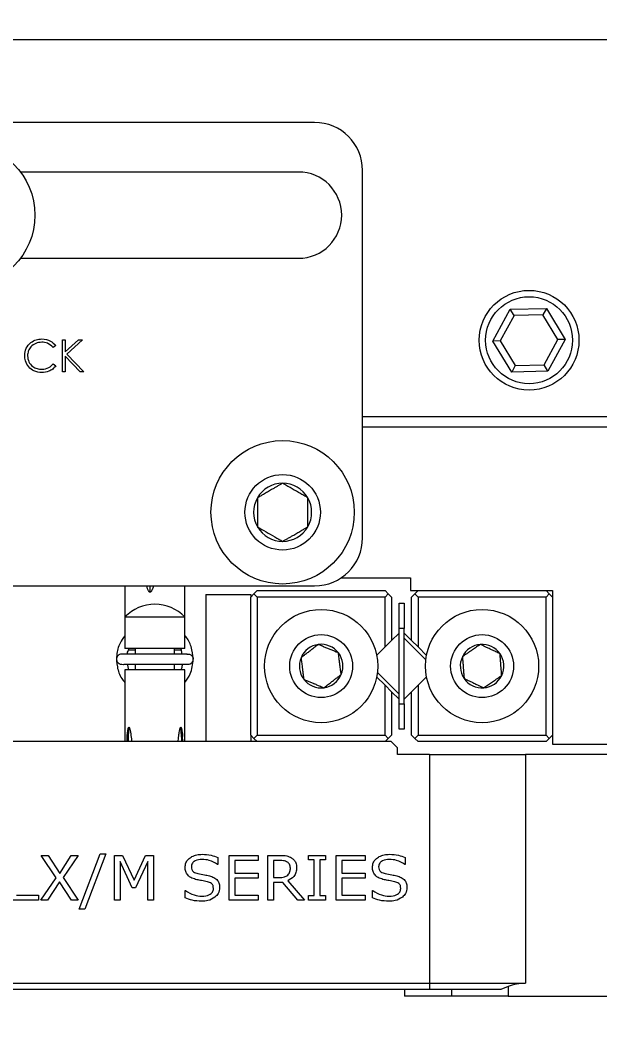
# Model space of a CAD drawing. Header units: millimetres. Extents: x 2 to 278, y 1 to 215.
# Drawn here: x 207.46 to 218.99, y 104.48 to 124.48 of the extents above; entities that cross this region are included whole.
import ezdxf

# ---------------------------------------------------------------- set-up
doc = ezdxf.new("R2010")
doc.units = ezdxf.units.MM
doc.styles.add('SLDTEXTSTYLE0', font='TXT', dxfattribs={"width": 0.75})
doc.dimstyles.new('SLDDIMSTYLE0', dxfattribs={"dimtxt": 2.116667, "dimasz": 3.175, "dimexe": 0, "dimexo": 0.0625, "dimgap": 0.529167, "dimtad": 0, "dimtih": 1, "dimtoh": 1, "dimdec": 1, "dimlfac": 2, "dimrnd": 1e-09, "dimzin": 12, "dimdsep": 46, "dimtxsty": 'SLDTEXTSTYLE0', "dimsah": 1, "dimcen": 0.09, "dimadec": 0, "dimazin": 3, "dimtfac": 1, "dimtdec": 1, "dimtofl": 0, "dimtmove": 0, "dimatfit": 3, "dimfxl": 1, "dimfrac": 2, "dimtolj": 1, "dimtzin": 12, "dimarcsym": 0})

# ---------------------------------------------------------------- blocks, each defined once
blk = doc.blocks.new('_D')
at = {"color": 7, "linetype": 'Continuous', "lineweight": 0}
for p, q in [((231.682, 110.808), (231.682, 106.141)), ((189.058, 107.306), (189.058, 83.989)), ((231.682, 103.601), (231.682, 83.989)), ((189.058, 85.767), (203.779, 85.767)), ((206.492, 85.767), (205.848, 85.767)), ((205.848, 85.767), (205.848, 82.404)), ((214.249, 85.767), (214.893, 85.767)), ((214.893, 85.767), (214.893, 82.404)), ((231.682, 85.767), (216.961, 85.767)), ((205.848, 82.404), (206.492, 82.404)), ((214.893, 82.404), (214.249, 82.404))]:
    blk.add_line(p, q, dxfattribs=at)
at = {"color": 7, "linetype": 'Continuous', "lineweight": 18}
for points in [[(189.058, 85.767), (192.233, 85.259), (192.233, 86.275)], [(231.682, 85.767), (228.507, 86.275), (228.507, 85.259)]]:
    blk.add_solid(points, dxfattribs=at)
at = {"color": 7, "linetype": 'Continuous', "lineweight": 18, "char_height": 2.1167, "attachment_point": 1, "style": 'SLDTEXTSTYLE0'}
for s, insert in [('85.2mm', (204.988, 88.925)), ('3.36in', (206.492, 85.132))]:
    blk.add_mtext(s, dxfattribs=dict(at, insert=insert))
blk = doc.blocks.new('_D_2')
at = {"color": 7, "linetype": 'Continuous', "lineweight": 0}
for p, q in [((190.079, 115.33), (190.079, 95.834)), ((227.182, 110.173), (227.182, 95.834)), ((190.079, 97.612), (202.039, 97.612)), ((204.752, 97.612), (204.108, 97.612)), ((204.108, 97.612), (204.108, 94.249)), ((212.509, 97.612), (213.153, 97.612)), ((213.153, 97.612), (213.153, 94.249)), ((227.182, 97.612), (215.221, 97.612)), ((204.108, 94.249), (204.752, 94.249)), ((213.153, 94.249), (212.509, 94.249))]:
    blk.add_line(p, q, dxfattribs=at)
at = {"color": 7, "linetype": 'Continuous', "lineweight": 18}
for points in [[(190.079, 97.612), (193.254, 97.104), (193.254, 98.12)], [(227.182, 97.612), (224.007, 98.12), (224.007, 97.104)]]:
    blk.add_solid(points, dxfattribs=at)
at = {"color": 7, "linetype": 'Continuous', "lineweight": 18, "char_height": 2.1167, "attachment_point": 1, "style": 'SLDTEXTSTYLE0'}
for s, insert in [('74.2mm', (203.248, 100.77)), ('2.92in', (204.752, 96.978))]:
    blk.add_mtext(s, dxfattribs=dict(at, insert=insert))
blk = doc.blocks.new('_D_4')
at = {"color": 7, "linetype": 'Continuous', "lineweight": 0}
for p, q in [((190.079, 132.945), (190.079, 140.251)), ((214.682, 140.425), (214.038, 140.425)), ((214.038, 140.425), (214.038, 137.062)), ((222.439, 140.425), (223.083, 140.425)), ((223.083, 140.425), (223.083, 137.062)), ((247.043, 121.974), (247.043, 140.251)), ((190.079, 138.473), (211.501, 138.473)), ((247.043, 138.473), (225.62, 138.473)), ((214.038, 137.062), (214.682, 137.062)), ((223.083, 137.062), (222.439, 137.062)), ((190.079, 125.363), (190.079, 130.405))]:
    blk.add_line(p, q, dxfattribs=at)
at = {"color": 7, "linetype": 'Continuous', "lineweight": 18}
for points in [[(190.079, 138.473), (193.254, 137.965), (193.254, 138.981)], [(247.043, 138.473), (243.868, 138.981), (243.868, 137.965)]]:
    blk.add_solid(points, dxfattribs=at)
at = {"color": 7, "linetype": 'Continuous', "lineweight": 18, "char_height": 2.1167, "attachment_point": 1, "style": 'SLDTEXTSTYLE0'}
for s, insert in [('113.9mm', (212.397, 143.583)), ('4.49in', (214.682, 139.79)), ('NOMINAL', (211.93, 135.998))]:
    blk.add_mtext(s, dxfattribs=dict(at, insert=insert))

msp = doc.modelspace()

# ---------------------------------------------------------------- linework, layer by layer
at = {"color": 7, "linetype": 'Continuous', "lineweight": 18}
for p, q in [((219.404, 124.093), (193.254, 124.093)), ((213.314, 122.452), (199.344, 122.452)), ((212.996, 121.467), (207.467, 121.467)), ((214.266, 114.197), (214.266, 121.499)), ((207.467, 119.753), (212.996, 119.753)), ((216.859, 118.108), (217.205, 118.739)), ((217.205, 118.739), (217.924, 118.755)), ((217.281, 118.614), (217.205, 118.739)), ((217.854, 118.627), (217.281, 118.614)), ((217.924, 118.755), (217.854, 118.627)), ((218.151, 118.137), (217.854, 118.627)), ((217.924, 118.755), (218.298, 118.141)), ((217.281, 118.614), (217.006, 118.111)), ((208.299, 118.134), (208.356, 118.134)), ((208.299, 117.499), (208.299, 118.134)), ((208.356, 117.892), (208.62, 118.134)), ((208.356, 118.134), (208.356, 117.892)), ((208.702, 118.134), (208.39, 117.849)), ((208.62, 118.134), (208.702, 118.134)), ((217.006, 118.111), (216.859, 118.108)), ((217.233, 117.493), (216.859, 118.108)), ((217.006, 118.111), (217.303, 117.622)), ((217.876, 117.635), (218.151, 118.137)), ((218.298, 118.141), (217.952, 117.509)), ((218.298, 118.141), (218.151, 118.137)), ((208.168, 118.017), (208.119, 117.979)), ((208.39, 117.849), (208.726, 117.499)), ((208.119, 117.653), (208.168, 117.615)), ((208.356, 117.805), (208.356, 117.499)), ((208.65, 117.499), (208.356, 117.805)), ((217.303, 117.622), (217.876, 117.635)), ((217.952, 117.509), (217.876, 117.635)), ((208.356, 117.499), (208.299, 117.499)), ((208.726, 117.499), (208.65, 117.499)), ((217.303, 117.622), (217.233, 117.493)), ((217.952, 117.509), (217.233, 117.493)), ((219.404, 116.6), (214.266, 116.6)), ((219.404, 116.394), (214.266, 116.394)), ((199.344, 113.244), (213.314, 113.244)), ((209.543, 113.244), (209.543, 112.625)), ((210.042, 113.117), (210.045, 113.244)), ((210.042, 113.117), (210.042, 113.244)), ((210.734, 112.625), (210.734, 113.244)), ((213.84, 113.403), (215.219, 113.403)), ((215.219, 113.403), (215.219, 113.149)), ((211.155, 113.07), (211.155, 110.149)), ((211.155, 113.07), (212.044, 113.07)), ((212.044, 113.022), (212.107, 113.085)), ((212.044, 113.07), (212.044, 113.022)), ((212.107, 113.085), (212.171, 113.149)), ((212.171, 113.022), (212.107, 113.085)), ((212.171, 113.149), (214.717, 113.149)), ((214.717, 113.149), (214.78, 113.085)), ((214.717, 113.022), (214.78, 113.085)), ((214.78, 113.085), (214.844, 113.022)), ((215.219, 113.149), (218.044, 113.149)), ((215.244, 113.022), (215.307, 113.085)), ((215.307, 113.085), (215.371, 113.149)), ((215.307, 113.085), (215.371, 113.022)), ((217.917, 113.149), (217.98, 113.085)), ((217.98, 113.085), (217.917, 113.022)), ((217.98, 113.085), (218.044, 113.022)), ((218.044, 113.149), (218.044, 110.101)), ((212.044, 110.276), (212.044, 113.022)), ((212.171, 113.022), (212.171, 110.276)), ((214.717, 113.022), (212.171, 113.022)), ((214.717, 112.029), (214.717, 113.022)), ((214.844, 113.022), (214.844, 112.156)), ((214.994, 112.899), (215.094, 112.899)), ((214.994, 112.399), (214.994, 112.899)), ((215.094, 112.899), (215.094, 112.399)), ((215.244, 112.156), (215.244, 113.022)), ((215.371, 113.022), (215.371, 112.029)), ((217.917, 113.022), (215.371, 113.022)), ((217.917, 110.276), (217.917, 113.022)), ((209.543, 112.625), (209.543, 111.996)), ((209.543, 112.625), (210.734, 112.625)), ((210.734, 111.996), (210.734, 112.625)), ((214.994, 112.306), (214.844, 112.156)), ((215.094, 112.399), (214.994, 112.399)), ((214.994, 110.899), (214.994, 112.399)), ((215.094, 110.899), (215.094, 112.399)), ((215.094, 112.306), (215.244, 112.156)), ((214.548, 111.861), (214.717, 112.029)), ((214.844, 112.156), (214.717, 112.029)), ((215.094, 112.206), (215.526, 111.774)), ((215.371, 112.029), (215.244, 112.156)), ((215.371, 112.029), (215.539, 111.861)), ((210.734, 111.996), (209.543, 111.996)), ((209.616, 111.974), (209.745, 111.974)), ((209.745, 111.996), (209.745, 111.889)), ((210.532, 111.889), (210.532, 111.996)), ((210.532, 111.974), (210.666, 111.974)), ((210.656, 111.996), (210.677, 111.889)), ((209.624, 111.577), (209.593, 111.691)), ((209.745, 111.685), (209.745, 111.577)), ((210.532, 111.577), (210.532, 111.685)), ((209.543, 111.577), (209.543, 110.149)), ((210.734, 111.577), (209.543, 111.577)), ((210.734, 110.149), (210.734, 111.577)), ((214.717, 111.268), (214.548, 111.437)), ((214.562, 111.523), (214.994, 111.091)), ((215.539, 111.437), (215.371, 111.268)), ((214.717, 110.276), (214.717, 111.268)), ((214.717, 111.268), (214.844, 111.141)), ((215.244, 111.141), (215.371, 111.268)), ((215.371, 111.268), (215.371, 110.276)), ((214.844, 111.141), (214.994, 110.991)), ((214.844, 111.141), (214.844, 110.276)), ((215.094, 110.991), (215.244, 111.141)), ((215.244, 110.276), (215.244, 111.141)), ((214.994, 110.899), (215.094, 110.899)), ((214.994, 110.399), (214.994, 110.899)), ((215.094, 110.899), (215.094, 110.399)), ((209.59, 110.267), (209.582, 110.149)), ((210.695, 110.149), (210.688, 110.252)), ((212.107, 110.212), (212.044, 110.276)), ((212.044, 110.276), (212.044, 110.149)), ((212.107, 110.212), (212.171, 110.276)), ((212.171, 110.276), (214.717, 110.276)), ((214.78, 110.212), (214.717, 110.276)), ((214.844, 110.276), (214.78, 110.212)), ((215.094, 110.399), (214.994, 110.399)), ((215.307, 110.212), (215.244, 110.276)), ((215.371, 110.276), (215.307, 110.212)), ((215.371, 110.276), (217.917, 110.276)), ((217.917, 110.276), (217.98, 110.212)), ((218.044, 110.276), (217.98, 110.212)), ((211.599, 110.149), (201.058, 110.149)), ((214.838, 110.149), (211.599, 110.149)), ((212.171, 110.149), (212.107, 110.212)), ((214.78, 110.212), (214.717, 110.149)), ((214.965, 110.022), (214.838, 110.149)), ((215.371, 110.149), (215.307, 110.212)), ((217.917, 110.149), (215.371, 110.149)), ((217.98, 110.212), (217.917, 110.149)), ((218.044, 110.101), (219.404, 110.101)), ((214.965, 109.895), (214.965, 110.022)), ((215.6, 109.895), (214.965, 109.895)), ((215.6, 109.895), (215.6, 105.347)), ((215.6, 109.895), (217.505, 109.895)), ((217.505, 109.895), (217.505, 105.347)), ((222.585, 109.895), (217.505, 109.895)), ((207.881, 107.887), (208.016, 107.887)), ((208.174, 107.442), (207.881, 107.887)), ((208.016, 107.887), (208.246, 107.526)), ((208.246, 107.526), (208.477, 107.887)), ((208.613, 107.887), (208.312, 107.448)), ((208.477, 107.887), (208.613, 107.887)), ((208.635, 106.818), (209.054, 107.921)), ((209.164, 107.921), (208.744, 106.818)), ((209.054, 107.921), (209.164, 107.921)), ((209.333, 107.887), (209.495, 107.887)), ((209.333, 106.998), (209.333, 107.887)), ((209.495, 107.887), (209.728, 107.394)), ((209.728, 107.394), (209.952, 107.887)), ((209.952, 107.887), (210.11, 107.887)), ((210.11, 107.887), (210.11, 106.998)), ((211.392, 107.848), (211.392, 107.707)), ((211.618, 107.887), (212.191, 107.887)), ((211.618, 106.998), (211.618, 107.887)), ((212.191, 107.887), (212.191, 107.786)), ((212.383, 107.887), (212.628, 107.887)), ((212.383, 106.998), (212.383, 107.887)), ((213.193, 107.887), (213.531, 107.887)), ((213.193, 107.797), (213.193, 107.887)), ((213.531, 107.887), (213.531, 107.797)), ((213.744, 107.887), (214.318, 107.887)), ((213.744, 106.998), (213.744, 107.887)), ((214.318, 107.887), (214.318, 107.786)), ((215.117, 107.848), (215.117, 107.707)), ((209.446, 107.765), (209.446, 106.998)), ((209.686, 107.246), (209.446, 107.765)), ((209.997, 107.765), (209.755, 107.246)), ((209.997, 106.998), (209.997, 107.765)), ((211.392, 107.707), (211.384, 107.707)), ((211.73, 107.786), (211.73, 107.538)), ((212.191, 107.786), (211.73, 107.786)), ((212.495, 107.786), (212.495, 107.448)), ((212.633, 107.786), (212.495, 107.786)), ((213.306, 107.797), (213.193, 107.797)), ((213.306, 107.088), (213.306, 107.797)), ((213.418, 107.797), (213.418, 107.088)), ((213.531, 107.797), (213.418, 107.797)), ((213.857, 107.786), (213.857, 107.538)), ((214.318, 107.786), (213.857, 107.786)), ((215.117, 107.707), (215.109, 107.707)), ((207.87, 106.998), (208.174, 107.442)), ((208.312, 107.448), (208.613, 106.998)), ((211.73, 107.538), (212.191, 107.538)), ((211.73, 107.437), (211.73, 107.1)), ((212.191, 107.437), (211.73, 107.437)), ((212.191, 107.538), (212.191, 107.437)), ((212.495, 107.448), (212.614, 107.448)), ((213.857, 107.538), (214.318, 107.538)), ((213.857, 107.437), (213.857, 107.1)), ((214.318, 107.437), (213.857, 107.437)), ((214.318, 107.538), (214.318, 107.437)), ((208.24, 107.364), (208.007, 106.998)), ((208.478, 106.998), (208.24, 107.364)), ((209.755, 107.246), (209.686, 107.246)), ((212.495, 107.347), (212.495, 106.998)), ((212.681, 107.347), (212.495, 107.347)), ((212.979, 106.998), (212.681, 107.347)), ((212.779, 107.383), (213.114, 106.998)), ((207.386, 107.1), (207.825, 107.1)), ((207.825, 107.1), (207.825, 106.998)), ((210.74, 107.19), (210.748, 107.19)), ((210.74, 107.045), (210.74, 107.19)), ((211.73, 107.1), (212.191, 107.1)), ((212.191, 107.1), (212.191, 106.998)), ((213.193, 107.088), (213.306, 107.088)), ((213.193, 106.998), (213.193, 107.088)), ((213.418, 107.088), (213.531, 107.088)), ((213.531, 107.088), (213.531, 106.998)), ((213.857, 107.1), (214.318, 107.1)), ((214.318, 107.1), (214.318, 106.998)), ((214.465, 107.19), (214.473, 107.19)), ((214.465, 107.045), (214.465, 107.19)), ((207.825, 106.998), (207.274, 106.998)), ((208.007, 106.998), (207.87, 106.998)), ((208.613, 106.998), (208.478, 106.998)), ((209.446, 106.998), (209.333, 106.998)), ((210.11, 106.998), (209.997, 106.998)), ((212.191, 106.998), (211.618, 106.998)), ((212.495, 106.998), (212.383, 106.998)), ((213.114, 106.998), (212.979, 106.998)), ((213.531, 106.998), (213.193, 106.998)), ((214.318, 106.998), (213.744, 106.998)), ((208.744, 106.818), (208.635, 106.818)), ((197.058, 105.347), (215.6, 105.347)), ((215.6, 105.347), (217.505, 105.347)), ((215.6, 105.347), (215.6, 105.22)), ((217.164, 105.284), (217.017, 105.22)), ((217.164, 105.284), (217.164, 105.093)), ((215.6, 105.22), (197.058, 105.22)), ((215.104, 105.22), (215.104, 105.093)), ((216.034, 105.093), (215.104, 105.093)), ((217.017, 105.22), (215.6, 105.22)), ((216.034, 105.22), (216.034, 105.093)), ((217.164, 105.093), (216.034, 105.093)), ((217.164, 105.093), (222.585, 105.093))]:
    msp.add_line(p, q, dxfattribs=at)
for centre, radius in [((206.329, 120.61), 1.425), ((217.579, 118.124), 0.991), ((217.579, 118.124), 0.864), ((212.679, 114.705), 1.425), ((212.679, 114.705), 0.75), ((213.444, 111.649), 1.125), ((216.644, 111.649), 1.125), ((213.444, 111.649), 0.625), ((216.644, 111.649), 0.625)]:
    msp.add_circle(centre, radius, dxfattribs=at)
for centre, radius, start, end in [((213.314, 121.499), 0.953, 0, 90), ((212.996, 120.61), 0.857, 270, 90), ((212.679, 114.705), 0.577, 90.1803, 150.1803), ((212.679, 114.705), 0.577, 30.1803, 90.1803), ((212.679, 114.705), 0.577, 150.1803, 210.1803), ((212.679, 114.705), 0.577, 330.1803, 30.1803), ((212.679, 114.705), 0.577, 210.1803, 270.1803), ((212.679, 114.705), 0.577, 270.1803, 330.1803), ((213.314, 114.197), 0.953, 270, 0), ((210.139, 112.054), 0.825, 90, 136.1906), ((210.139, 112.054), 0.825, 43.8094, 90), ((213.444, 111.649), 0.433, 97.308, 157.308), ((213.444, 111.649), 0.433, 37.308, 97.308), ((216.644, 111.649), 0.433, 94.4466, 154.4466), ((216.644, 111.649), 0.433, 34.4466, 94.4466), ((213.444, 111.649), 0.433, 337.308, 37.308), ((216.644, 111.649), 0.433, 154.4466, 214.4466), ((216.644, 111.649), 0.433, 334.4466, 34.4466), ((210.799, 111.787), 0.102, 256.7847, 0.0111), ((213.444, 111.649), 0.433, 157.308, 217.308), ((213.444, 111.649), 0.433, 277.308, 337.308), ((216.644, 111.649), 0.433, 274.4466, 334.4466), ((213.444, 111.649), 0.433, 217.308, 277.308), ((216.644, 111.649), 0.433, 214.4466, 274.4466)]:
    msp.add_arc(centre, radius, start, end, dxfattribs=at)
for points, knots in [([(207.55, 117.82), (207.556, 117.87), (207.567, 117.969), (207.661, 118.078), (207.774, 118.141), (207.852, 118.147), (207.891, 118.15)], [0, 0, 0, 0, 0.279512, 0.55908, 0.779374, 1, 1, 1, 1]), ([(207.888, 118.085), (207.847, 118.08), (207.766, 118.071), (207.672, 118.002), (207.615, 117.911), (207.61, 117.847), (207.607, 117.815)], [0, 0, 0, 0, 0.279856, 0.559519, 0.779686, 1, 1, 1, 1]), ([(208.119, 117.979), (208.082, 118.013), (208.016, 118.074), (207.927, 118.082), (207.888, 118.085)], [0, 0, 0, 0, 0.558427, 1, 1, 1, 1]), ([(207.891, 118.15), (207.952, 118.143), (208.061, 118.131), (208.136, 118.052), (208.168, 118.017)], [0, 0, 0, 0, 0.559517, 1, 1, 1, 1]), ([(207.63, 117.593), (207.604, 117.632), (207.557, 117.701), (207.552, 117.783), (207.55, 117.82)], [0, 0, 0, 0, 0.559029, 1, 1, 1, 1]), ([(207.607, 117.815), (207.612, 117.774), (207.621, 117.692), (207.701, 117.604), (207.795, 117.554), (207.86, 117.55), (207.892, 117.547)], [0, 0, 0, 0, 0.279434, 0.558921, 0.779283, 1, 1, 1, 1]), ([(207.892, 117.547), (207.941, 117.553), (208.029, 117.564), (208.091, 117.626), (208.119, 117.653)], [0, 0, 0, 0, 0.558772, 1, 1, 1, 1]), ([(207.892, 117.482), (207.836, 117.487), (207.736, 117.496), (207.662, 117.563), (207.63, 117.593)], [0, 0, 0, 0, 0.559804, 1, 1, 1, 1]), ([(208.168, 117.615), (208.149, 117.593), (208.11, 117.548), (208.016, 117.494), (207.939, 117.487), (207.892, 117.482)], [0, 0, 0, 0, 0.28041, 0.560795, 1, 1, 1, 1]), ([(212.677, 115.282), (212.66, 115.272), (212.626, 115.252), (212.573, 115.221), (212.517, 115.189), (212.465, 115.159), (212.419, 115.132), (212.378, 115.108), (212.338, 115.085), (212.3, 115.063), (212.256, 115.037), (212.216, 115.014), (212.187, 114.997), (212.178, 114.992)], [0, 0, 0, 0, 0.107745, 0.216086, 0.327188, 0.439788, 0.516283, 0.593432, 0.672515, 0.752184, 0.81378, 0.937706, 1, 1, 1, 1]), ([(213.178, 114.995), (213.172, 114.998), (213.153, 115.009), (213.128, 115.023), (213.096, 115.042), (213.062, 115.061), (213.019, 115.085), (212.975, 115.111), (212.932, 115.136), (212.889, 115.16), (212.847, 115.185), (212.805, 115.209), (212.77, 115.229), (212.734, 115.249), (212.705, 115.266), (212.684, 115.278), (212.677, 115.282)], [0, 0, 0, 0, 0.03883, 0.1166, 0.155556, 0.238619, 0.322154, 0.407544, 0.493762, 0.57354, 0.654037, 0.736529, 0.819573, 0.864564, 0.954781, 1, 1, 1, 1]), ([(212.178, 114.992), (212.178, 114.982), (212.178, 114.953), (212.178, 114.902), (212.178, 114.839), (212.178, 114.784), (212.178, 114.728), (212.179, 114.677), (212.179, 114.623), (212.179, 114.584), (212.179, 114.537), (212.179, 114.482), (212.179, 114.437), (212.179, 114.414)], [0, 0, 0, 0, 0.053852, 0.161882, 0.271577, 0.383399, 0.439843, 0.554825, 0.632946, 0.712331, 0.752208, 0.875679, 1, 1, 1, 1]), ([(213.179, 114.417), (213.179, 114.457), (213.179, 114.537), (213.179, 114.656), (213.178, 114.764), (213.178, 114.85), (213.178, 114.927), (213.178, 114.972), (213.178, 114.995)], [0, 0, 0, 0, 0.216119, 0.439625, 0.593243, 0.751996, 0.87543, 1, 1, 1, 1]), ([(212.179, 114.414), (212.208, 114.398), (212.288, 114.352), (212.435, 114.268), (212.578, 114.186), (212.656, 114.141), (212.68, 114.127)], [0, 0, 0, 0, 0.180942, 0.506293, 0.843975, 1, 1, 1, 1]), ([(212.68, 114.127), (212.697, 114.137), (212.731, 114.157), (212.785, 114.188), (212.84, 114.22), (212.892, 114.25), (212.939, 114.277), (212.979, 114.301), (213.019, 114.324), (213.057, 114.346), (213.101, 114.372), (213.141, 114.395), (213.17, 114.412), (213.179, 114.417)], [0, 0, 0, 0, 0.107745, 0.216086, 0.327188, 0.439788, 0.516283, 0.593432, 0.672515, 0.752184, 0.81378, 0.937706, 1, 1, 1, 1]), ([(210.042, 113.117), (210.039, 113.117), (210.034, 113.118), (210.025, 113.124), (210.013, 113.138), (210.003, 113.16), (209.989, 113.196), (209.982, 113.225), (209.978, 113.244)], [0, 0, 0, 0, 0.048171, 0.109682, 0.221435, 0.407917, 0.598779, 1, 1, 1, 1]), ([(210.036, 113.244), (210.036, 113.237), (210.039, 113.195), (210.041, 113.152), (210.042, 113.117)], [0, 0, 0, 0, 0.162496, 1, 1, 1, 1]), ([(210.107, 113.244), (210.107, 113.244), (210.104, 113.228), (210.097, 113.202), (210.086, 113.17), (210.075, 113.146), (210.065, 113.13), (210.055, 113.121), (210.048, 113.117), (210.044, 113.117), (210.042, 113.117)], [0, 0, 0, 0, 0.00738, 0.321498, 0.537382, 0.687508, 0.847528, 0.911657, 0.965903, 1, 1, 1, 1]), ([(209.543, 112.25), (209.508, 112.203), (209.423, 112.091), (209.369, 111.872), (209.382, 111.63), (209.444, 111.439), (209.52, 111.352), (209.543, 111.326)], [0, 0, 0, 0, 0.175272, 0.417457, 0.654998, 0.898096, 1, 1, 1, 1]), ([(210.901, 111.787), (210.891, 111.871), (210.874, 112.031), (210.8, 112.191), (210.74, 112.251), (210.734, 112.258)], [0, 0, 0, 0, 0.499217, 0.949406, 1, 1, 1, 1]), ([(213.388, 112.078), (213.383, 112.074), (213.365, 112.06), (213.335, 112.037), (213.297, 112.009), (213.265, 111.984), (213.232, 111.959), (213.202, 111.936), (213.169, 111.911), (213.145, 111.893), (213.117, 111.871), (213.084, 111.846), (213.058, 111.826), (213.044, 111.816)], [0, 0, 0, 0, 0.053887, 0.162195, 0.271944, 0.383478, 0.439828, 0.545428, 0.633178, 0.712361, 0.752201, 0.875747, 1, 1, 1, 1]), ([(213.788, 111.911), (213.783, 111.913), (213.769, 111.919), (213.749, 111.927), (213.723, 111.938), (213.696, 111.95), (213.662, 111.964), (213.627, 111.979), (213.592, 111.993), (213.557, 112.008), (213.524, 112.022), (213.49, 112.035), (213.463, 112.047), (213.434, 112.059), (213.411, 112.069), (213.394, 112.076), (213.388, 112.078)], [0, 0, 0, 0, 0.038848, 0.116619, 0.155556, 0.238802, 0.322768, 0.407795, 0.493762, 0.573778, 0.654701, 0.736737, 0.819573, 0.864599, 0.954816, 1, 1, 1, 1]), ([(216.61, 112.08), (216.586, 112.064), (216.536, 112.029), (216.463, 111.979), (216.396, 111.933), (216.343, 111.897), (216.295, 111.864), (216.267, 111.845), (216.253, 111.835)], [0, 0, 0, 0, 0.216113, 0.439614, 0.593233, 0.751987, 0.875425, 1, 1, 1, 1]), ([(217.001, 111.894), (216.987, 111.9), (216.961, 111.913), (216.919, 111.933), (216.875, 111.953), (216.837, 111.972), (216.801, 111.989), (216.769, 112.004), (216.735, 112.02), (216.706, 112.034), (216.672, 112.051), (216.64, 112.066), (216.618, 112.077), (216.61, 112.08)], [0, 0, 0, 0, 0.107817, 0.216649, 0.327368, 0.439781, 0.497168, 0.59382, 0.672575, 0.752172, 0.813843, 0.937774, 1, 1, 1, 1]), ([(209.479, 111.889), (209.471, 111.888), (209.451, 111.886), (209.427, 111.876), (209.408, 111.861), (209.394, 111.844), (209.383, 111.823), (209.377, 111.799), (209.377, 111.774), (209.384, 111.749), (209.396, 111.728), (209.411, 111.71), (209.429, 111.698), (209.451, 111.688), (209.554, 111.678), (209.476, 111.688), (209.626, 111.685), (209.767, 111.685), (209.934, 111.685), (210.096, 111.685), (210.242, 111.685), (210.367, 111.685), (210.513, 111.685), (210.638, 111.685), (210.728, 111.685), (210.776, 111.686), (210.78, 111.686), (210.782, 111.686)], [0, 0, 0, 0, 0.010732, 0.024517, 0.032747, 0.041861, 0.051771, 0.06229, 0.073137, 0.083977, 0.094473, 0.10435, 0.113428, 0.121621, 0.135343, 0.234887, 0.326953, 0.411518, 0.488395, 0.557663, 0.619341, 0.673387, 0.721109, 0.824296, 0.881574, 0.942319, 1, 1, 1, 1]), ([(210.775, 111.887), (210.778, 111.887), (210.785, 111.889), (210.749, 111.888), (210.691, 111.889), (210.603, 111.888), (210.477, 111.889), (210.31, 111.889), (210.109, 111.889), (209.888, 111.889), (209.68, 111.889), (209.549, 111.889), (209.488, 111.889), (209.482, 111.889), (209.479, 111.889)], [0, 0, 0, 0, 0.043493, 0.100804, 0.159851, 0.228785, 0.308032, 0.39757, 0.497478, 0.60755, 0.727938, 0.858541, 0.928011, 1, 1, 1, 1]), ([(209.591, 111.884), (209.591, 111.889), (209.592, 111.929), (209.611, 111.965), (209.628, 111.996)], [0, 0, 0, 0, 0.138157, 1, 1, 1, 1]), ([(210.773, 111.885), (210.778, 111.886), (210.791, 111.889), (210.814, 111.889), (210.84, 111.881), (210.864, 111.866), (210.885, 111.844), (210.898, 111.816), (210.901, 111.796), (210.901, 111.787), (210.901, 111.787)], [0, 0, 0, 0, 0.067974, 0.195468, 0.324294, 0.466798, 0.635369, 0.838775, 0.99264, 1, 1, 1, 1]), ([(213.843, 111.482), (213.839, 111.511), (213.832, 111.571), (213.82, 111.659), (213.81, 111.739), (213.802, 111.803), (213.794, 111.861), (213.79, 111.894), (213.788, 111.911)], [0, 0, 0, 0, 0.216113, 0.439614, 0.593233, 0.751987, 0.875425, 1, 1, 1, 1]), ([(216.253, 111.835), (216.253, 111.83), (216.255, 111.814), (216.256, 111.793), (216.258, 111.765), (216.261, 111.736), (216.264, 111.699), (216.266, 111.661), (216.269, 111.623), (216.272, 111.586), (216.275, 111.55), (216.278, 111.514), (216.28, 111.484), (216.283, 111.453), (216.285, 111.428), (216.286, 111.41), (216.286, 111.404)], [0, 0, 0, 0, 0.038848, 0.116619, 0.155556, 0.238802, 0.322768, 0.407795, 0.493762, 0.573778, 0.654701, 0.736737, 0.819573, 0.864599, 0.954816, 1, 1, 1, 1]), ([(217.034, 111.462), (217.033, 111.474), (217.031, 111.498), (217.029, 111.529), (217.027, 111.559), (217.024, 111.589), (217.022, 111.625), (217.019, 111.656), (217.017, 111.68), (217.015, 111.705), (217.013, 111.737), (217.01, 111.774), (217.008, 111.805), (217.005, 111.834), (217.003, 111.862), (217.001, 111.883), (217.001, 111.894)], [0, 0, 0, 0, 0.090104, 0.180412, 0.220442, 0.300883, 0.382267, 0.464712, 0.506234, 0.547616, 0.63098, 0.715576, 0.801326, 0.844454, 0.922158, 1, 1, 1, 1]), ([(210.68, 111.685), (210.679, 111.657), (210.677, 111.619), (210.658, 111.586), (210.653, 111.577)], [0, 0, 0, 0, 0.736507, 1, 1, 1, 1]), ([(210.734, 111.326), (210.775, 111.38), (210.876, 111.516), (210.891, 111.685), (210.901, 111.787)], [0, 0, 0, 0, 0.401956, 1, 1, 1, 1]), ([(213.044, 111.816), (213.046, 111.801), (213.05, 111.772), (213.056, 111.726), (213.062, 111.678), (213.067, 111.637), (213.072, 111.598), (213.076, 111.563), (213.081, 111.524), (213.086, 111.492), (213.09, 111.454), (213.095, 111.42), (213.098, 111.395), (213.099, 111.386)], [0, 0, 0, 0, 0.107995, 0.216998, 0.327605, 0.439783, 0.492502, 0.589225, 0.672712, 0.752171, 0.813878, 0.93781, 1, 1, 1, 1]), ([(213.499, 111.219), (213.51, 111.228), (213.534, 111.246), (213.571, 111.274), (213.609, 111.303), (213.643, 111.329), (213.675, 111.353), (213.702, 111.374), (213.733, 111.397), (213.758, 111.417), (213.789, 111.44), (213.816, 111.461), (213.836, 111.476), (213.843, 111.482)], [0, 0, 0, 0, 0.107817, 0.216649, 0.327368, 0.439781, 0.497168, 0.59382, 0.672575, 0.752172, 0.813843, 0.937774, 1, 1, 1, 1]), ([(216.677, 111.217), (216.689, 111.225), (216.714, 111.242), (216.752, 111.268), (216.792, 111.296), (216.826, 111.319), (216.858, 111.341), (216.887, 111.361), (216.919, 111.383), (216.946, 111.402), (216.978, 111.423), (217.006, 111.443), (217.027, 111.457), (217.034, 111.462)], [0, 0, 0, 0, 0.1079949, 0.2169975, 0.3276045, 0.4397825, 0.4925022, 0.5892251, 0.6727124, 0.7521715, 0.8138778, 0.9378099, 1, 1, 1, 1]), ([(213.099, 111.386), (213.11, 111.381), (213.133, 111.372), (213.162, 111.36), (213.189, 111.348), (213.217, 111.337), (213.25, 111.323), (213.278, 111.311), (213.301, 111.302), (213.325, 111.292), (213.354, 111.28), (213.388, 111.265), (213.417, 111.253), (213.444, 111.242), (213.469, 111.231), (213.489, 111.223), (213.499, 111.219)], [0, 0, 0, 0, 0.0901039, 0.1804119, 0.2204419, 0.3008831, 0.3822675, 0.4647118, 0.5062343, 0.5476163, 0.6309797, 0.7155764, 0.801326, 0.844454, 0.9221578, 1, 1, 1, 1]), ([(216.286, 111.404), (216.293, 111.401), (216.313, 111.391), (216.347, 111.375), (216.39, 111.354), (216.427, 111.337), (216.464, 111.319), (216.498, 111.303), (216.535, 111.285), (216.562, 111.272), (216.594, 111.256), (216.631, 111.239), (216.662, 111.224), (216.677, 111.217)], [0, 0, 0, 0, 0.053887, 0.162195, 0.271944, 0.383478, 0.439828, 0.545428, 0.633178, 0.712361, 0.752201, 0.875747, 1, 1, 1, 1]), ([(209.585, 110.193), (209.586, 110.209), (209.588, 110.248), (209.592, 110.301), (209.597, 110.349), (209.602, 110.381), (209.607, 110.405), (209.611, 110.421), (209.616, 110.43), (209.62, 110.434), (209.622, 110.434), (209.623, 110.434)], [0, 0, 0, 0, 0.182253, 0.441472, 0.61822, 0.739693, 0.824167, 0.914207, 0.950291, 0.980814, 1, 1, 1, 1]), ([(209.623, 110.434), (209.618, 110.386), (209.609, 110.29), (209.6, 110.195), (209.596, 110.149)], [0, 0, 0, 0, 0.510525, 1, 1, 1, 1]), ([(209.611, 110.149), (209.611, 110.173), (209.612, 110.233), (209.616, 110.328), (209.62, 110.399), (209.623, 110.434)], [0, 0, 0, 0, 0.2549785, 0.6273236, 1, 1, 1, 1]), ([(209.623, 110.434), (209.624, 110.434), (209.627, 110.433), (209.632, 110.427), (209.638, 110.413), (209.644, 110.391), (209.652, 110.353), (209.66, 110.301), (209.668, 110.236), (209.673, 110.185), (209.675, 110.156), (209.676, 110.149)], [0, 0, 0, 0, 0.023167, 0.05275, 0.106494, 0.196179, 0.287971, 0.500579, 0.71458, 0.930289, 1, 1, 1, 1]), ([(210.601, 110.149), (210.604, 110.179), (210.609, 110.233), (210.617, 110.301), (210.625, 110.349), (210.631, 110.381), (210.637, 110.405), (210.642, 110.421), (210.648, 110.43), (210.651, 110.434), (210.654, 110.434), (210.654, 110.434)], [0, 0, 0, 0, 0.30067, 0.522351, 0.673505, 0.777388, 0.849629, 0.92663, 0.957489, 0.983593, 1, 1, 1, 1]), ([(210.654, 110.434), (210.656, 110.434), (210.658, 110.433), (210.663, 110.427), (210.668, 110.413), (210.673, 110.391), (210.679, 110.353), (210.685, 110.306), (210.687, 110.268), (210.689, 110.252)], [0, 0, 0, 0, 0.034944, 0.079566, 0.160633, 0.295911, 0.434366, 0.755058, 1, 1, 1, 1]), ([(210.654, 110.434), (210.658, 110.386), (210.664, 110.29), (210.666, 110.195), (210.666, 110.149)], [0, 0, 0, 0, 0.510525, 1, 1, 1, 1]), ([(210.681, 110.149), (210.679, 110.173), (210.67, 110.268), (210.661, 110.363), (210.654, 110.434)], [0, 0, 0, 0, 0.255006, 1, 1, 1, 1]), ([(210.74, 107.652), (210.743, 107.682), (210.749, 107.741), (210.802, 107.815), (210.879, 107.87), (210.973, 107.905), (211.043, 107.908), (211.078, 107.91)], [0, 0, 0, 0, 0.186284, 0.372558, 0.55938, 0.779531, 1, 1, 1, 1]), ([(211.078, 107.91), (211.138, 107.907), (211.247, 107.901), (211.348, 107.864), (211.392, 107.848)], [0, 0, 0, 0, 0.559781, 1, 1, 1, 1]), ([(212.628, 107.887), (212.673, 107.887), (212.752, 107.888), (212.824, 107.854), (212.856, 107.839)], [0, 0, 0, 0, 0.5610459, 1, 1, 1, 1]), ([(212.856, 107.839), (212.873, 107.826), (212.907, 107.8), (212.95, 107.734), (212.954, 107.678), (212.957, 107.643)], [0, 0, 0, 0, 0.2804875, 0.560743, 1, 1, 1, 1]), ([(214.465, 107.652), (214.468, 107.682), (214.473, 107.741), (214.527, 107.815), (214.604, 107.87), (214.698, 107.905), (214.768, 107.908), (214.803, 107.91)], [0, 0, 0, 0, 0.186284, 0.372558, 0.55938, 0.779531, 1, 1, 1, 1]), ([(214.803, 107.91), (214.863, 107.907), (214.971, 107.901), (215.073, 107.864), (215.117, 107.848)], [0, 0, 0, 0, 0.559781, 1, 1, 1, 1]), ([(210.974, 107.405), (210.94, 107.414), (210.873, 107.431), (210.79, 107.488), (210.746, 107.569), (210.742, 107.624), (210.74, 107.652)], [0, 0, 0, 0, 0.2807852, 0.5600973, 0.7797641, 1, 1, 1, 1]), ([(211.077, 107.809), (211.028, 107.804), (210.955, 107.798), (210.888, 107.743), (210.866, 107.699), (210.865, 107.675), (210.864, 107.663)], [0, 0, 0, 0, 0.498791, 0.748805, 0.87437, 1, 1, 1, 1]), ([(210.864, 107.663), (210.865, 107.644), (210.867, 107.604), (210.915, 107.547), (210.964, 107.534), (210.994, 107.526)], [0, 0, 0, 0, 0.2807332, 0.5591802, 1, 1, 1, 1]), ([(211.384, 107.707), (211.331, 107.74), (211.236, 107.798), (211.126, 107.805), (211.077, 107.809)], [0, 0, 0, 0, 0.5590468, 1, 1, 1, 1]), ([(212.776, 107.755), (212.75, 107.766), (212.705, 107.786), (212.655, 107.786), (212.633, 107.786)], [0, 0, 0, 0, 0.558014, 1, 1, 1, 1]), ([(212.833, 107.636), (212.831, 107.663), (212.827, 107.71), (212.791, 107.741), (212.776, 107.755)], [0, 0, 0, 0, 0.560221, 1, 1, 1, 1]), ([(212.957, 107.643), (212.955, 107.612), (212.95, 107.549), (212.895, 107.446), (212.823, 107.407), (212.779, 107.383)], [0, 0, 0, 0, 0.281062, 0.561365, 1, 1, 1, 1]), ([(212.781, 107.495), (212.799, 107.519), (212.831, 107.561), (212.832, 107.613), (212.833, 107.636)], [0, 0, 0, 0, 0.557685, 1, 1, 1, 1]), ([(214.699, 107.405), (214.665, 107.414), (214.598, 107.431), (214.515, 107.488), (214.47, 107.569), (214.467, 107.624), (214.465, 107.652)], [0, 0, 0, 0, 0.2807852, 0.5600973, 0.7797641, 1, 1, 1, 1]), ([(214.802, 107.809), (214.753, 107.804), (214.68, 107.798), (214.613, 107.743), (214.591, 107.699), (214.589, 107.675), (214.588, 107.663)], [0, 0, 0, 0, 0.498791, 0.748805, 0.87437, 1, 1, 1, 1]), ([(214.588, 107.663), (214.59, 107.644), (214.592, 107.604), (214.639, 107.547), (214.689, 107.534), (214.719, 107.526)], [0, 0, 0, 0, 0.280733, 0.55918, 1, 1, 1, 1]), ([(215.109, 107.707), (215.056, 107.74), (214.961, 107.798), (214.85, 107.805), (214.802, 107.809)], [0, 0, 0, 0, 0.559047, 1, 1, 1, 1]), ([(210.994, 107.526), (211.038, 107.518), (211.115, 107.505), (211.191, 107.488), (211.225, 107.481)], [0, 0, 0, 0, 0.5600431, 1, 1, 1, 1]), ([(211.225, 107.481), (211.255, 107.471), (211.314, 107.452), (211.387, 107.398), (211.422, 107.323), (211.425, 107.274), (211.426, 107.249)], [0, 0, 0, 0, 0.2806299, 0.5600455, 0.7796301, 1, 1, 1, 1]), ([(212.614, 107.448), (212.648, 107.448), (212.708, 107.449), (212.759, 107.481), (212.781, 107.495)], [0, 0, 0, 0, 0.561872, 1, 1, 1, 1]), ([(214.719, 107.526), (214.762, 107.518), (214.839, 107.505), (214.916, 107.488), (214.95, 107.481)], [0, 0, 0, 0, 0.560043, 1, 1, 1, 1]), ([(214.95, 107.481), (214.979, 107.471), (215.039, 107.452), (215.111, 107.398), (215.147, 107.323), (215.15, 107.274), (215.151, 107.249)], [0, 0, 0, 0, 0.28063, 0.560046, 0.77963, 1, 1, 1, 1]), ([(211.184, 107.365), (211.145, 107.373), (211.075, 107.387), (211.005, 107.399), (210.974, 107.405)], [0, 0, 0, 0, 0.55991, 1, 1, 1, 1]), ([(211.07, 107.077), (211.123, 107.081), (211.203, 107.086), (211.277, 107.145), (211.3, 107.193), (211.302, 107.219), (211.302, 107.233)], [0, 0, 0, 0, 0.499193, 0.748835, 0.874368, 1, 1, 1, 1]), ([(211.302, 107.233), (211.302, 107.251), (211.3, 107.288), (211.258, 107.343), (211.212, 107.357), (211.184, 107.365)], [0, 0, 0, 0, 0.2809434, 0.5590412, 1, 1, 1, 1]), ([(211.426, 107.249), (211.42, 107.208), (211.41, 107.134), (211.357, 107.081), (211.334, 107.058)], [0, 0, 0, 0, 0.559123, 1, 1, 1, 1]), ([(214.909, 107.365), (214.87, 107.373), (214.8, 107.387), (214.73, 107.399), (214.699, 107.405)], [0, 0, 0, 0, 0.5599103, 1, 1, 1, 1]), ([(214.795, 107.077), (214.848, 107.081), (214.928, 107.086), (215.002, 107.145), (215.024, 107.193), (215.026, 107.219), (215.027, 107.233)], [0, 0, 0, 0, 0.499193, 0.748835, 0.874368, 1, 1, 1, 1]), ([(215.027, 107.233), (215.026, 107.251), (215.025, 107.288), (214.983, 107.343), (214.937, 107.357), (214.909, 107.365)], [0, 0, 0, 0, 0.280943, 0.559041, 1, 1, 1, 1]), ([(215.151, 107.249), (215.145, 107.208), (215.134, 107.134), (215.082, 107.081), (215.059, 107.058)], [0, 0, 0, 0, 0.559123, 1, 1, 1, 1]), ([(211.069, 106.976), (211.006, 106.979), (210.892, 106.985), (210.786, 107.027), (210.74, 107.045)], [0, 0, 0, 0, 0.559656, 1, 1, 1, 1]), ([(210.748, 107.19), (210.804, 107.155), (210.903, 107.092), (211.019, 107.082), (211.07, 107.077)], [0, 0, 0, 0, 0.559382, 1, 1, 1, 1]), ([(211.334, 107.058), (211.288, 107.03), (211.207, 106.98), (211.111, 106.977), (211.069, 106.976)], [0, 0, 0, 0, 0.558665, 1, 1, 1, 1]), ([(214.794, 106.976), (214.73, 106.979), (214.617, 106.985), (214.511, 107.027), (214.465, 107.045)], [0, 0, 0, 0, 0.559656, 1, 1, 1, 1]), ([(214.473, 107.19), (214.528, 107.155), (214.628, 107.092), (214.744, 107.082), (214.795, 107.077)], [0, 0, 0, 0, 0.559382, 1, 1, 1, 1]), ([(215.059, 107.058), (215.013, 107.03), (214.931, 106.98), (214.836, 106.977), (214.794, 106.976)], [0, 0, 0, 0, 0.558665, 1, 1, 1, 1]), ([(217.505, 105.347), (217.445, 105.345), (217.325, 105.339), (217.218, 105.303), (217.164, 105.284)], [0, 0, 0, 0, 0.493985, 1, 1, 1, 1])]:
    msp.add_open_spline(points, degree=3, knots=knots, dxfattribs=at)

# ---------------------------------------------------------------- dimensions: what is measured, and where the dimension line sits
dim = msp.add_linear_dim(base=(247.043, 138.473), p1=(190.079, 124.093), p2=(247.043, 119.313), text='<>\\PNOMINAL', dimstyle='SLDDIMSTYLE0', dxfattribs=at)
dim.commit()
dim.dimension.update_dxf_attribs({"geometry": '_D_4', "text_midpoint": (218.561, 138.473), "dimtype": 160})
for base, p1, p2, picture, middle in [((227.182, 97.612), (190.079, 116.6), (227.182, 111.443), '_D_2', (208.63, 97.612)), ((189.058, 85.767), (231.682, 112.078), (189.058, 108.576), '_D', (210.37, 85.767))]:
    dim = msp.add_linear_dim(base=base, p1=p1, p2=p2, dimstyle='SLDDIMSTYLE0', dxfattribs=at)
    dim.commit()
    dim.dimension.update_dxf_attribs({"geometry": picture, "text_midpoint": middle, "dimtype": 160})

doc.saveas('drawing.dxf')
